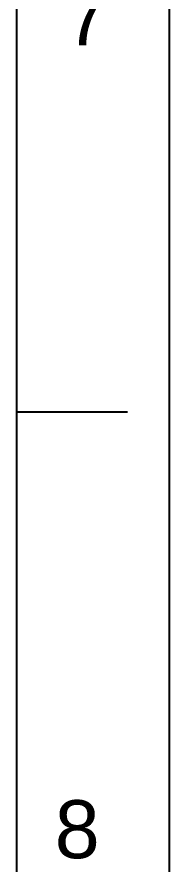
# Model space of a CAD drawing. Header units: inches. Extents: x 5290 to 5884, y -3043 to -2203.
# Drawn here: x 5864.2 to 5884.2, y -2981.9 to -2870.6 of the extents above; entities that cross this region are included whole.
import ezdxf

# ---------------------------------------------------------------- set-up
doc = ezdxf.new("R2010")
doc.units = ezdxf.units.IN
doc.header["$LTSCALE"] = 4.84
doc.header["$MEASUREMENT"] = 0
doc.layers.add('FORM', color=7, linetype='CONTINUOUS')
doc.styles.get("Standard").update_dxf_attribs({"font": 'arial.ttf'})

msp = doc.modelspace()

# ---------------------------------------------------------------- linework, layer by layer
at = {"layer": 'FORM', "color": 7, "linetype": 'Continuous'}
for p, q in [((5884.16, -2202.53), (5884.16, -3042.53)), ((5864.16, -3022.53), (5864.16, -2222.53)), ((5864.16, -2922.53), (5878.69, -2922.53))]:
    msp.add_line(p, q, dxfattribs=at)

# ---------------------------------------------------------------- texts
at = {"layer": 'FORM', "char_height": 7.62, "attachment_point": 5}
for s, insert in [('7', (5873.36, -2870.55)), ('8', (5872.08, -2977.41))]:
    msp.add_mtext_dynamic_manual_height_columns(s, width=50, gutter_width=12.5, heights=[0], dxfattribs=dict(at, insert=insert))

doc.saveas('drawing.dxf')
